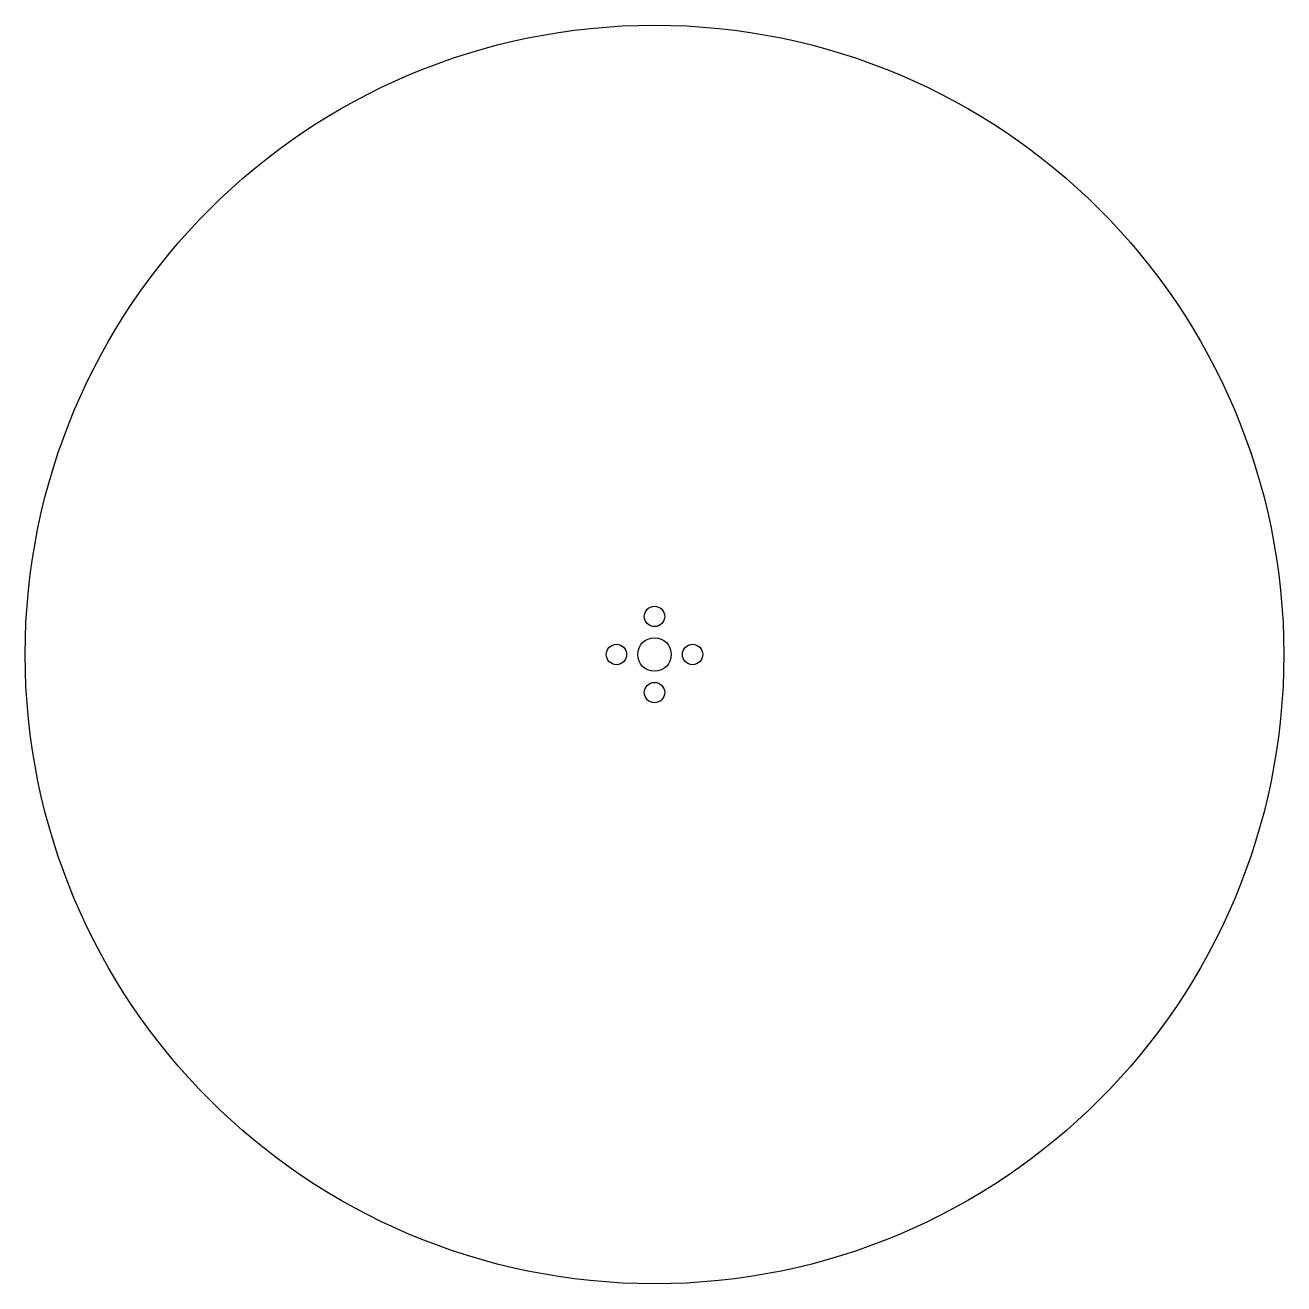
# Model space of a CAD drawing. Header units: millimetres. Extents: x 0 to 210, y -210 to 0.
import ezdxf

# ---------------------------------------------------------------- set-up
doc = ezdxf.new("R2010")
doc.units = ezdxf.units.MM

msp = doc.modelspace()

# ---------------------------------------------------------------- linework, layer by layer
at = {"layer": 'CUT'}
for centre, radius in [((105, -105), 105), ((105, -98.65), 1.7), ((105, -105), 2.8), ((98.65, -105), 1.7), ((111.35, -105), 1.7), ((105, -111.35), 1.7)]:
    msp.add_circle(centre, radius, dxfattribs=at)

doc.saveas('drawing.dxf')
